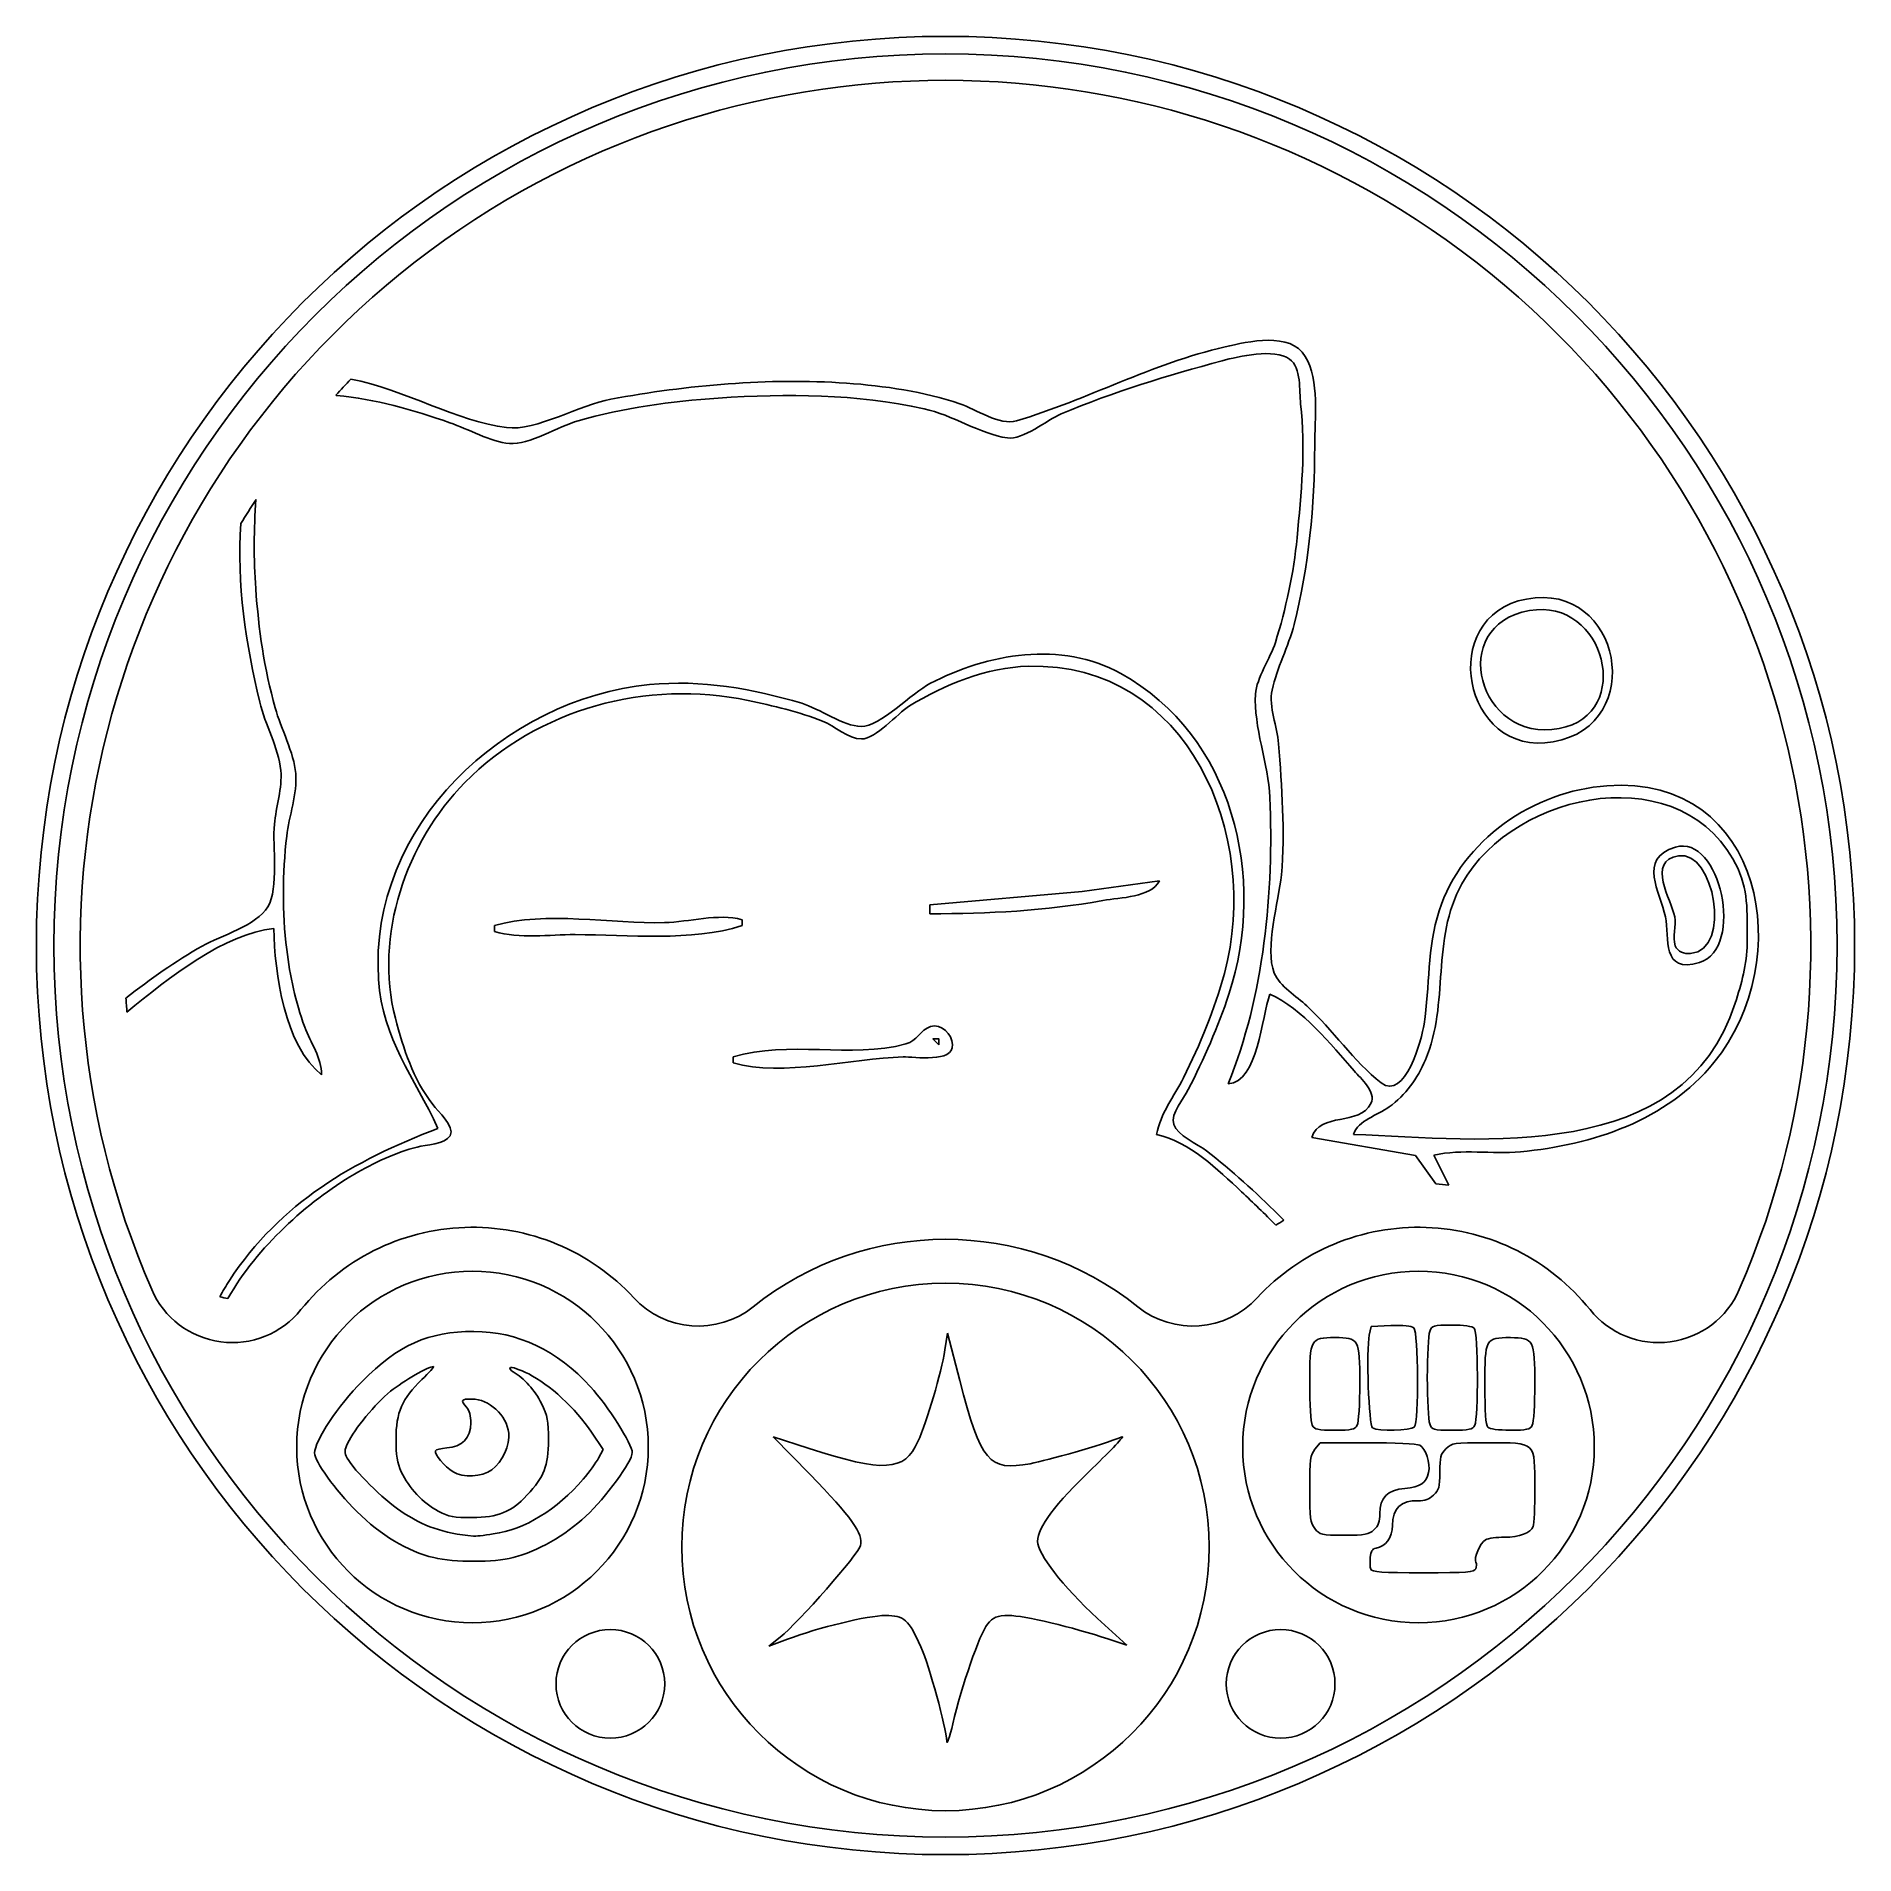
# Model space of a CAD drawing. Header units: millimetres. Extents: x -20.7 to 20.7, y -20.7 to 20.7.
import ezdxf

# ---------------------------------------------------------------- set-up
doc = ezdxf.new("R2010")
doc.units = ezdxf.units.MM
doc.layers.get('0').update_dxf_attribs({"linetype": 'CONTINUOUS'})

msp = doc.modelspace()

# ---------------------------------------------------------------- linework, layer by layer
for p, q in [((-13.871, 12.519), (-13.855, 12.517)), ((4.871, 1.469), (3.107, 1.227)), ((3.107, 1.227), (-0.353, 0.927)), ((-0.353, 0.927), (-0.353, 0.723)), ((-10.259, 0.452), (-10.259, 0.316)), ((-4.628, 0.452), (-4.628, 0.587)), ((-4.831, -2.534), (-4.831, -2.67)), ((8.332, -4.366), (10.692, -4.775)), ((10.692, -4.775), (11.159, -5.423)), ((11.452, -5.45), (11.114, -4.773)), ((9.686, -8.666), (9.643, -8.865)), ((10.13, -8.649), (9.686, -8.666)), ((0.044, -8.82), (-0.014, -9.202)), ((0.325, -9.897), (0.044, -8.82)), ((-8.056, -11.073), (-7.791, -11.471)), ((-7.791, -11.471), (-7.894, -11.662)), ((-3.125, -11.435), (-3.924, -11.176)), ((-3.924, -11.176), (-3.081, -12.037)), ((8.523, -11.312), (8.405, -11.462)), ((9.604, -11.312), (8.523, -11.312)), ((4.124, -15.921), (3.462, -15.312)), ((-3.762, -15.736), (-4.019, -15.943)), ((-4.019, -15.943), (-3.596, -15.783)), ((3.696, -15.777), (4.124, -15.921))]:
    msp.add_line(p, q)
msp.add_lwpolyline([(-18.061, -7.83, 0.565024), (-14.665, -8.285, -0.458612), (-7.091, -8.016, 0.393426), (-4.373, -8.219, -0.35083), (4.373, -8.219, 0.393426), (7.091, -8.016, -0.458612), (14.665, -8.285, 0.565024), (18.061, -7.83, 1.523453)], format="xyb", close=True)
msp.add_lwpolyline([(-0.15, -2.262), (-0.285, -2.127), (-0.15, -2.127)], close=True)
for centre, radius in [((0, 0), 20.685), ((0, 0), 20.285), ((-10.762, -11.41), 4), ((10.762, -11.41), 4), ((0, -13.685), 6), ((-7.625, -16.8), 1.236), ((7.625, -16.8), 1.236)]:
    msp.add_circle(centre, radius)
for centre, radius, start, end in [((0, 0), 18.685, 136.3914, 137.9328), ((0, 0), 18.685, 147.0967, 149.089), ((0, 0), 18.685, 183.666, 184.6467), ((10.762, -11.41), 6, 83.3958, 86.2126), ((10.762, -11.41), 6, 120.731, 122.7689), ((-16.226, -7.034), 1, 253.3888, 264.167)]:
    msp.add_arc(centre, radius, start, end)
for points in [[(8.187, 13.404), (7.845, 13.969), (6.886, 13.742), (6.364, 13.622)], [(6.364, 13.622), (4.698, 13.239), (3.226, 12.418), (1.615, 11.938)], [(2.632, 12.093), (3.826, 12.604), (5.046, 12.963), (6.296, 13.304)], [(6.296, 13.304), (6.672, 13.407), (7.479, 13.59), (7.828, 13.342)], [(7.828, 13.342), (8.104, 13.146), (8.045, 12.62), (8.08, 12.325)], [(8.4, 11.376), (8.4, 11.98), (8.514, 12.862), (8.187, 13.404)], [(-9.988, 11.782), (-11.082, 11.915), (-12.319, 12.654), (-13.529, 12.888)], [(-2.253, 12.794), (-4.042, 12.917), (-5.856, 12.75), (-7.613, 12.432)], [(-13.855, 12.517), (-12.976, 12.433), (-12.108, 12.185), (-11.277, 11.895)], [(-7.613, 12.432), (-8.308, 12.307), (-9.311, 11.701), (-9.988, 11.782)], [(-8.359, 11.938), (-7.331, 12.229), (-6.234, 12.382), (-5.17, 12.455)], [(-5.17, 12.455), (-3.596, 12.563), (-2.04, 12.548), (-0.489, 12.213)], [(0.325, 12.325), (-0.487, 12.599), (-1.398, 12.736), (-2.253, 12.794)], [(-0.489, 12.213), (0.153, 12.074), (0.783, 11.638), (1.408, 11.548)], [(1.615, 11.938), (1.23, 11.824), (0.691, 12.202), (0.325, 12.325)], [(1.408, 11.548), (1.762, 11.498), (2.307, 11.954), (2.632, 12.093)], [(8.08, 12.325), (8.202, 11.306), (8.092, 10.288), (7.998, 9.272)], [(-11.277, 11.895), (-10.866, 11.751), (-10.35, 11.461), (-9.92, 11.422)], [(-9.92, 11.422), (-9.481, 11.382), (-8.799, 11.814), (-8.359, 11.938)], [(7.932, 7.304), (8.268, 8.643), (8.4, 10), (8.4, 11.376)], [(-15.693, 8.119), (-15.741, 8.791), (-15.74, 9.473), (-15.688, 10.15)], [(-16.031, 9.599), (-16.135, 8.252), (-15.91, 6.835), (-15.603, 5.54)], [(7.998, 9.272), (7.925, 8.491), (7.744, 7.646), (7.506, 6.897)], [(-15.251, 5.405), (-15.5, 6.298), (-15.629, 7.196), (-15.693, 8.119)], [(13.217, 7.883), (11.16, 7.494), (11.772, 4.269), (13.828, 4.633)], [(13.828, 4.633), (15.986, 5.014), (15.377, 8.292), (13.217, 7.883)], [(13.963, 4.937), (12.121, 4.595), (11.394, 7.289), (13.285, 7.621)], [(13.285, 7.621), (15.012, 7.925), (15.684, 5.256), (13.963, 4.937)], [(7.431, 5.812), (7.538, 6.312), (7.805, 6.8), (7.932, 7.304)], [(3.989, 6.189), (2.629, 6.944), (0.966, 6.644), (-0.353, 5.959)], [(7.506, 6.897), (7.388, 6.528), (7.079, 6.098), (7.054, 5.715)], [(-0.816, 5.452), (-0.025, 5.933), (0.95, 6.331), (1.886, 6.354)], [(1.886, 6.354), (5.524, 6.443), (7.188, 2.504), (6.345, -0.634)], [(-6.731, 5.936), (-10.029, 5.61), (-13.138, 2.719), (-12.899, -0.77)], [(-3.271, 5.511), (-4.393, 5.845), (-5.557, 6.052), (-6.731, 5.936)], [(-0.353, 5.959), (-0.754, 5.75), (-1.491, 4.977), (-1.92, 4.983)], [(6.449, -1.109), (7.32, 1.546), (6.538, 4.774), (3.989, 6.189)], [(7.579, 4.59), (7.552, 4.982), (7.348, 5.42), (7.431, 5.812)], [(-15.603, 5.54), (-15.48, 5.02), (-15.176, 4.513), (-15.123, 3.98)], [(-14.783, 3.912), (-14.823, 4.387), (-15.121, 4.937), (-15.251, 5.405)], [(-10.937, 3.708), (-9.282, 5.385), (-6.789, 6.064), (-4.492, 5.574)], [(-4.492, 5.574), (-3.93, 5.454), (-3.329, 5.318), (-2.796, 5.103)], [(-1.92, 4.983), (-2.326, 4.989), (-2.867, 5.39), (-3.271, 5.511)], [(-1.914, 4.699), (-1.577, 4.695), (-1.11, 5.274), (-0.816, 5.452)], [(7.054, 5.715), (7.006, 4.989), (7.346, 4.119), (7.379, 3.369)], [(-2.796, 5.103), (-2.532, 4.996), (-2.2, 4.702), (-1.914, 4.699)], [(7.642, 1.605), (7.735, 2.586), (7.648, 3.612), (7.579, 4.59)], [(-15.123, 3.98), (-15.086, 3.594), (-15.232, 3.147), (-15.269, 2.758)], [(-14.989, 2.487), (-14.936, 2.936), (-14.747, 3.465), (-14.783, 3.912)], [(-12.516, -1.652), (-13.008, 0.215), (-12.27, 2.357), (-10.937, 3.708)], [(7.379, 3.369), (7.473, 1.237), (7.245, -1.163), (6.432, -3.145)], [(15.049, 3.634), (13.385, 3.518), (11.747, 2.401), (11.232, 0.791)], [(11.748, 1.401), (12.952, 3.561), (16.849, 4.301), (18.032, 1.741)], [(17.483, -2.663), (19.382, -0.337), (18.631, 3.885), (15.049, 3.634)], [(-15.269, 2.758), (-15.316, 2.264), (-15.163, 1.303), (-15.418, 0.881)], [(-14.989, -0.091), (-15.093, 0.76), (-15.09, 1.635), (-14.989, 2.487)], [(16.61, 2.239), (15.727, 1.975), (16.274, 1.213), (16.379, 0.655)], [(17.152, -0.386), (18.197, -0.067), (17.622, 2.541), (16.61, 2.239)], [(16.591, 0.655), (16.521, 1.034), (15.934, 1.918), (16.679, 2.043)], [(16.679, 2.043), (17.479, 2.178), (17.917, -0.101), (16.95, -0.181)], [(18.032, 1.741), (18.281, 1.2), (18.241, 0.625), (18.238, 0.044)], [(3.582, 1.023), (3.983, 1.095), (4.662, 1.089), (4.871, 1.469)], [(7.48, -0.628), (7.258, -0.065), (7.585, 1.008), (7.642, 1.605)], [(10.918, -2.602), (11.47, -1.319), (11.041, 0.133), (11.748, 1.401)], [(-15.418, 0.881), (-15.674, 0.458), (-16.49, 0.22), (-16.909, -0.014)], [(-0.353, 0.723), (0.974, 0.723), (2.274, 0.787), (3.582, 1.023)], [(-6.392, 0.52), (-7.588, 0.491), (-9.112, 0.791), (-10.259, 0.452)], [(-8.427, 0.248), (-7.217, 0.248), (-5.792, 0.083), (-4.628, 0.452)], [(-4.628, 0.587), (-5.171, 0.737), (-5.831, 0.534), (-6.392, 0.52)], [(11.232, 0.791), (10.96, -0.061), (11.02, -0.916), (10.89, -1.788)], [(16.379, 0.655), (16.47, 0.172), (16.285, -0.651), (17.152, -0.386)], [(16.604, -0.004), (16.531, 0.195), (16.63, 0.444), (16.591, 0.655)], [(-18.624, -1.514), (-17.674, -0.741), (-16.397, 0.286), (-15.28, 0.384)], [(-15.28, 0.384), (-15.272, -0.616), (-15.033, -2.292), (-14.195, -2.941)], [(-10.259, 0.316), (-9.697, 0.15), (-9.011, 0.248), (-8.427, 0.248)], [(18.238, 0.044), (18.236, -0.428), (18.111, -0.866), (17.968, -1.313)], [(-16.909, -0.014), (-17.521, -0.356), (-18.091, -0.766), (-18.647, -1.195)], [(-14.58, -1.855), (-14.794, -1.278), (-14.915, -0.702), (-14.989, -0.091)], [(16.95, -0.181), (16.809, -0.193), (16.656, -0.149), (16.604, -0.004)], [(-12.899, -0.77), (-12.805, -2.151), (-12.09, -2.979), (-11.548, -4.162)], [(6.345, -0.634), (6.126, -1.447), (5.793, -2.257), (5.416, -3.009)], [(8.222, -1.372), (7.993, -1.157), (7.599, -0.928), (7.48, -0.628)], [(5.525, -3.28), (5.872, -2.587), (6.207, -1.846), (6.449, -1.109)], [(6.432, -3.145), (7.109, -3.114), (7.19, -1.619), (7.382, -1.109)], [(7.382, -1.109), (8.122, -1.439), (8.773, -2.25), (9.299, -2.854)], [(-11.668, -3.619), (-12.121, -3.021), (-12.328, -2.368), (-12.516, -1.652)], [(9.912, -3.124), (9.294, -2.638), (8.8, -1.915), (8.222, -1.372)], [(17.968, -1.313), (16.796, -4.981), (12.216, -4.424), (9.282, -4.298)], [(-14.195, -2.941), (-14.191, -2.556), (-14.448, -2.213), (-14.58, -1.855)], [(-0.341, -1.845), (-0.568, -1.915), (-0.658, -2.178), (-0.899, -2.241)], [(0.161, -2.255), (0.147, -2.021), (-0.095, -1.769), (-0.341, -1.845)], [(10.89, -1.788), (10.84, -2.124), (10.452, -3.55), (9.912, -3.124)], [(-0.899, -2.241), (-2.161, -2.572), (-3.58, -2.154), (-4.831, -2.534)], [(-0.964, -2.535), (-0.709, -2.529), (0.186, -2.679), (0.161, -2.255)], [(-4.831, -2.67), (-3.706, -2.999), (-2.132, -2.564), (-0.964, -2.535)], [(9.299, -2.854), (9.448, -3.025), (9.808, -3.335), (9.68, -3.593)], [(10.096, -3.673), (10.47, -3.406), (10.738, -3.022), (10.918, -2.602)], [(13.081, -4.694), (14.729, -4.537), (16.402, -3.987), (17.483, -2.663)], [(5.416, -3.009), (5.203, -3.435), (4.889, -3.821), (4.804, -4.298)], [(5.193, -4.069), (5.117, -3.819), (5.421, -3.488), (5.525, -3.28)], [(-11.272, -4.328), (-11.152, -4.117), (-11.555, -3.768), (-11.668, -3.619)], [(9.68, -3.593), (9.42, -4.116), (8.517, -3.781), (8.332, -4.366)], [(9.282, -4.298), (9.395, -3.972), (9.825, -3.866), (10.096, -3.673)], [(5.938, -4.672), (5.738, -4.516), (5.27, -4.324), (5.193, -4.069)], [(-11.548, -4.162), (-13.473, -4.9), (-15.131, -5.845), (-16.291, -7.623)], [(-12.023, -4.586), (-11.829, -4.537), (-11.383, -4.523), (-11.272, -4.328)], [(4.804, -4.298), (5.552, -4.468), (6.191, -5.095), (6.736, -5.604)], [(-13.448, -5.202), (-13.029, -4.953), (-12.497, -4.703), (-12.023, -4.586)], [(7.576, -6.13), (7.062, -5.611), (6.514, -5.121), (5.938, -4.672)], [(11.114, -4.773), (11.756, -4.62), (12.429, -4.756), (13.081, -4.694)], [(-16.327, -8.029), (-15.649, -6.846), (-14.535, -5.849), (-13.448, -5.202)], [(6.736, -5.604), (7.004, -5.853), (7.264, -6.106), (7.515, -6.365)], [(7.696, -6.253), (7.656, -6.212), (7.616, -6.171), (7.576, -6.13)], [(-16.291, -7.623), (-16.369, -7.742), (-16.442, -7.866), (-16.512, -7.993)], [(10.654, -8.699), (10.604, -8.657), (10.409, -8.639), (10.13, -8.649)], [(11.518, -8.637), (11.093, -8.637), (11.071, -8.644), (11.018, -8.783)], [(12.032, -8.706), (11.99, -8.664), (11.789, -8.637), (11.518, -8.637)], [(-10.731, -8.782), (-11.768, -8.782), (-12.446, -9.085), (-13.272, -9.917)], [(-8.076, -10.04), (-8.833, -9.21), (-9.736, -8.782), (-10.731, -8.782)], [(8.856, -8.922), (8.304, -8.922), (8.287, -8.952), (8.287, -9.953)], [(9.426, -9.953), (9.426, -8.952), (9.409, -8.922), (8.856, -8.922)], [(9.643, -8.865), (9.568, -9.207), (9.63, -10.921), (9.719, -10.977)], [(10.666, -10.959), (10.772, -10.853), (10.762, -8.788), (10.654, -8.699)], [(11.018, -8.783), (10.987, -8.864), (10.962, -9.336), (10.962, -9.832)], [(12.041, -10.917), (12.128, -10.756), (12.119, -8.793), (12.032, -8.706)], [(12.853, -8.922), (12.282, -8.922), (12.271, -8.942), (12.271, -9.995)], [(13.409, -9.978), (13.409, -8.973), (13.382, -8.922), (12.853, -8.922)], [(-0.014, -9.202), (-0.093, -9.728), (-0.414, -10.818), (-0.628, -11.288)], [(-13.272, -9.917), (-13.815, -10.463), (-14.354, -11.273), (-14.354, -11.543)], [(-12.625, -10.143), (-12.324, -9.899), (-11.769, -9.579), (-11.646, -9.579)], [(-11.916, -9.878), (-12.364, -10.311), (-12.501, -10.628), (-12.502, -11.229)], [(-11.646, -9.579), (-11.625, -9.579), (-11.746, -9.713), (-11.916, -9.878)], [(-9.84, -9.702), (-9.896, -9.67), (-9.924, -9.626), (-9.901, -9.603)], [(-9.901, -9.603), (-9.879, -9.581), (-9.691, -9.646), (-9.483, -9.748)], [(-9.192, -10.422), (-9.339, -10.122), (-9.593, -9.84), (-9.84, -9.702)], [(-9.483, -9.748), (-9.016, -9.978), (-8.41, -10.54), (-8.056, -11.073)], [(1.923, -11.79), (0.985, -11.963), (0.808, -11.754), (0.325, -9.897)], [(10.962, -9.832), (10.962, -10.329), (10.987, -10.801), (11.018, -10.882)], [(-13.603, -11.328), (-13.441, -10.991), (-12.977, -10.429), (-12.625, -10.143)], [(-10.896, -10.505), (-11.04, -10.346), (-11.022, -10.319), (-10.777, -10.319)], [(-10.777, -10.319), (-10.384, -10.319), (-9.987, -10.684), (-9.936, -11.092)], [(-7.126, -11.538), (-7.127, -11.348), (-7.682, -10.471), (-8.076, -10.04)], [(8.287, -9.953), (8.287, -10.433), (8.313, -10.856), (8.346, -10.917)], [(9.367, -10.917), (9.4, -10.856), (9.426, -10.433), (9.426, -9.953)], [(12.271, -9.995), (12.271, -10.616), (12.292, -10.912), (12.339, -10.959)], [(13.35, -10.917), (13.383, -10.856), (13.409, -10.441), (13.409, -9.978)], [(-10.797, -10.864), (-10.797, -10.707), (-10.834, -10.575), (-10.896, -10.505)], [(-9.033, -11.258), (-9.033, -10.812), (-9.053, -10.703), (-9.192, -10.422)], [(-11.347, -11.432), (-11.004, -11.416), (-10.797, -11.202), (-10.797, -10.864)], [(-9.936, -11.092), (-9.902, -11.358), (-10.088, -11.759), (-10.323, -11.931)], [(8.346, -10.917), (8.397, -11.012), (8.469, -11.028), (8.856, -11.028)], [(8.856, -11.028), (9.244, -11.028), (9.316, -11.012), (9.367, -10.917)], [(9.719, -10.977), (9.837, -11.052), (10.588, -11.038), (10.666, -10.959)], [(11.018, -10.882), (11.071, -11.021), (11.092, -11.028), (11.528, -11.028)], [(11.528, -11.028), (11.919, -11.028), (11.991, -11.012), (12.041, -10.917)], [(12.339, -10.959), (12.381, -11.001), (12.582, -11.028), (12.849, -11.028)], [(12.849, -11.028), (13.228, -11.028), (13.3, -11.012), (13.35, -10.917)], [(-14.354, -11.543), (-14.354, -11.742), (-13.895, -12.379), (-13.39, -12.881)], [(-13.61, -11.663), (-13.681, -11.531), (-13.68, -11.489), (-13.603, -11.328)], [(-12.502, -11.229), (-12.503, -11.603), (-12.476, -11.772), (-12.382, -11.976)], [(-11.2, -11.978), (-11.401, -11.852), (-11.634, -11.577), (-11.607, -11.498)], [(-11.607, -11.498), (-11.597, -11.468), (-11.48, -11.439), (-11.347, -11.432)], [(-9.523, -12.51), (-9.127, -12.08), (-9.034, -11.842), (-9.033, -11.258)], [(-8.181, -12.984), (-7.733, -12.565), (-7.126, -11.733), (-7.126, -11.538)], [(-0.628, -11.288), (-0.938, -11.969), (-1.394, -11.996), (-3.125, -11.435)], [(4.018, -11.181), (3.541, -11.364), (2.338, -11.714), (1.923, -11.79)], [(3.348, -11.889), (3.779, -11.475), (4.081, -11.156), (4.018, -11.181)], [(8.405, -11.462), (8.3, -11.597), (8.287, -11.689), (8.287, -12.365)], [(10.791, -11.369), (10.731, -11.337), (10.21, -11.312), (9.604, -11.312)], [(10.992, -11.989), (11.038, -11.78), (10.928, -11.442), (10.791, -11.369)], [(11.386, -11.452), (11.265, -11.573), (11.247, -11.643), (11.247, -11.982)], [(12.344, -11.312), (11.551, -11.312), (11.522, -11.316), (11.386, -11.452)], [(13.409, -12.35), (13.409, -11.284), (13.438, -11.312), (12.344, -11.312)], [(-12.39, -12.872), (-12.808, -12.593), (-13.456, -11.95), (-13.61, -11.663)], [(-12.382, -11.976), (-12.216, -12.336), (-11.885, -12.688), (-11.54, -12.869)], [(-10.323, -11.931), (-10.546, -12.093), (-10.981, -12.117), (-11.2, -11.978)], [(-7.894, -11.662), (-7.951, -11.767), (-8.107, -11.983), (-8.242, -12.141)], [(2.097, -13.557), (2.097, -13.236), (2.486, -12.716), (3.348, -11.889)], [(10.453, -12.351), (10.804, -12.319), (10.939, -12.228), (10.992, -11.989)], [(11.247, -11.982), (11.247, -12.325), (11.229, -12.39), (11.105, -12.506)], [(-8.242, -12.141), (-8.838, -12.839), (-9.57, -13.285), (-10.288, -13.389)], [(-3.081, -12.037), (-2.143, -12.995), (-1.865, -13.387), (-1.932, -13.655)], [(8.287, -12.365), (8.287, -13.04), (8.3, -13.133), (8.405, -13.268)], [(9.881, -12.927), (9.881, -12.564), (10.057, -12.387), (10.453, -12.351)], [(13.374, -13.216), (13.393, -13.165), (13.409, -12.775), (13.409, -12.35)], [(-10.768, -13.018), (-10.187, -13.014), (-9.868, -12.885), (-9.523, -12.51)], [(10.757, -12.632), (10.366, -12.617), (10.17, -12.804), (10.167, -13.194)], [(11.105, -12.506), (11.005, -12.6), (10.902, -12.637), (10.757, -12.632)], [(-13.39, -12.881), (-12.851, -13.417), (-12.241, -13.782), (-11.642, -13.928)], [(-10.74, -13.44), (-11.445, -13.366), (-11.871, -13.22), (-12.39, -12.872)], [(-11.54, -12.869), (-11.292, -13), (-11.186, -13.02), (-10.768, -13.018)], [(-9.838, -13.927), (-9.289, -13.785), (-8.65, -13.422), (-8.181, -12.984)], [(9.749, -13.294), (9.847, -13.202), (9.881, -13.108), (9.881, -12.927)], [(10.167, -13.194), (10.165, -13.473), (10.023, -13.67), (9.795, -13.711)], [(12.719, -13.463), (13.054, -13.466), (13.316, -13.367), (13.374, -13.216)], [(-10.288, -13.389), (-10.505, -13.421), (-10.709, -13.444), (-10.74, -13.44)], [(3.462, -15.312), (2.661, -14.574), (2.097, -13.849), (2.097, -13.557)], [(8.405, -13.268), (8.518, -13.411), (8.547, -13.418), (9.07, -13.418)], [(9.07, -13.418), (9.554, -13.418), (9.633, -13.403), (9.749, -13.294)], [(12.068, -14.037), (12.011, -13.945), (12.161, -13.59), (12.286, -13.524)], [(12.286, -13.524), (12.351, -13.488), (12.546, -13.461), (12.719, -13.463)], [(-11.642, -13.928), (-11.182, -14.039), (-10.269, -14.039), (-9.838, -13.927)], [(-1.932, -13.655), (-1.98, -13.847), (-3.35, -15.405), (-3.762, -15.736)], [(9.663, -13.921), (9.653, -14.026), (9.659, -14.147), (9.676, -14.191)], [(9.795, -13.711), (9.713, -13.726), (9.677, -13.784), (9.663, -13.921)], [(12.066, -14.181), (12.085, -14.131), (12.086, -14.066), (12.068, -14.037)], [(9.676, -14.191), (9.701, -14.256), (9.923, -14.271), (10.869, -14.271)], [(10.869, -14.271), (11.879, -14.271), (12.036, -14.259), (12.066, -14.181)], [(-3.596, -15.783), (-2.9, -15.52), (-1.758, -15.244), (-1.368, -15.244)], [(-1.368, -15.244), (-0.938, -15.244), (-0.838, -15.332), (-0.562, -15.956)], [(0.954, -15.44), (1.077, -15.284), (1.176, -15.244), (1.44, -15.244)], [(1.44, -15.244), (1.776, -15.244), (2.912, -15.512), (3.696, -15.777)], [(0.168, -17.706), (0.366, -16.85), (0.778, -15.664), (0.954, -15.44)], [(-0.562, -15.956), (-0.364, -16.404), (0.014, -17.784), (0.027, -18.104)], [(0.027, -18.104), (0.031, -18.202), (0.094, -18.023), (0.168, -17.706)]]:
    msp.add_open_spline(points, degree=3)

doc.saveas('drawing.dxf')
